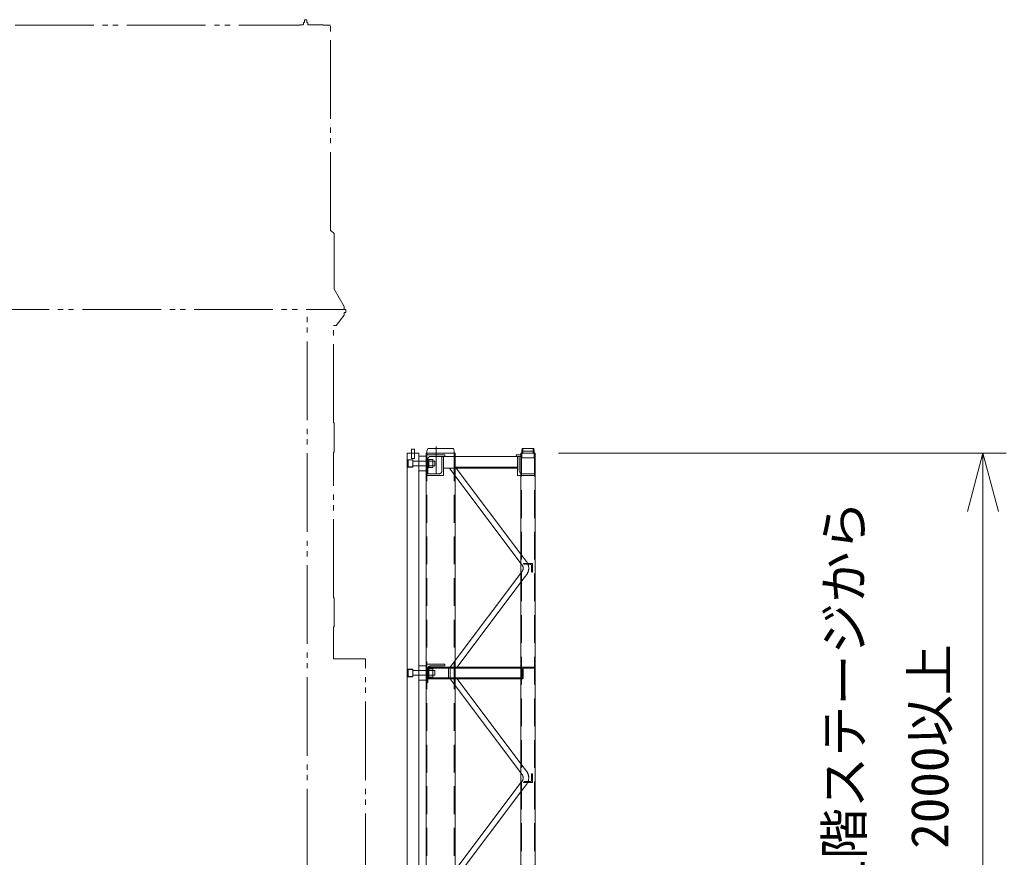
# Model space of a CAD drawing. Units: millimetres, scale not verified. Extents: x -8040 to 8050, y -12949 to 12951.
# Drawn here: x -1942 to 1443, y 4626 to 7501 of the extents above; entities that cross this region are included whole.
import ezdxf
from ezdxf.enums import TextEntityAlignment as Align

# ---------------------------------------------------------------- set-up
doc = ezdxf.new("R2010")
doc.units = ezdxf.units.MM
doc.header["$LTSCALE"] = 30
doc.linetypes.add('DOUBLE_CHAIN2', pattern=[12.8, 9, -1, 0.6, -0.6, 0.6, -1])
doc.linetypes.add('USER2', pattern=[4.7625, 3.175, -1.5875])
for name, color, linetype, lineweight in [('0-2_41 関連破線', 6, 'USER2', 18), ('0-6_05 寸法', 7, 'Continuous', 18), ('0-D_14 当社想像線', 3, 'DOUBLE_CHAIN2', 18), ('0-F_73 自立マスト', 6, 'Continuous', 18)]:
    doc.layers.add(name, color=color, linetype=linetype, lineweight=lineweight)
doc.styles.add('ＭＳ ゴシック', font='')
doc.styles.get('ＭＳ ゴシック').set_extended_font_data('MS Gothic')

msp = doc.modelspace()

# ---------------------------------------------------------------- linework, layer by layer
at = {"layer": '0-2_41 関連破線'}
for p, q in [((-513.03, 6036.4), (-513.03, 5918.7)), ((-215.88, 6028.83), (-215.88, 6012.83)), ((-180.18, 6028.83), (-180.18, 6012.83)), ((-598.03, 5994.83), (-598.03, 6012.83)), ((-598.03, 5994.83), (-588.03, 5994.83)), ((-588.03, 5994.83), (-588.03, 6012.83)), ((-483.03, 6007.83), (-548.03, 6007.83)), ((-544.83, 6012.83), (-544.83, 4504.83)), ((-542.03, 5946.83), (-542.03, 5993.33)), ((-487.03, 6001.83), (-533.53, 6001.83)), ((-494.03, 5997.83), (-494.03, 5951.33)), ((-488.03, 5936.83), (-488.03, 6001.83)), ((-448.03, 6001.83), (-487.03, 6001.83)), ((-483.03, 6007.83), (-483.03, 6005.83)), ((-451.23, 6012.83), (-451.23, 4504.83)), ((-219.93, 4504.83), (-219.93, 6012.83)), ((-219.38, 6012.83), (-219.38, 5996.83)), ((-219.38, 5996.83), (-176.68, 5996.83)), ((-176.68, 6012.83), (-176.68, 5996.83)), ((-176.13, 4504.83), (-176.13, 6012.83)), ((-613.03, 5990.83), (-593.03, 5990.83)), ((-613.03, 5964.83), (-593.03, 5964.83)), ((-609.03, 5989.83), (-609.03, 5965.83)), ((-609.03, 5989.83), (-593.03, 5989.83)), ((-609.03, 5965.83), (-593.03, 5965.83)), ((-593.03, 5990.83), (-593.03, 5964.83)), ((-593.03, 5985.83), (-548.03, 5985.83)), ((-593.03, 5969.83), (-548.03, 5969.83)), ((-542.03, 5991.83), (-538.03, 5991.83)), ((-542.03, 5978.98), (-538.03, 5976.67)), ((-542.03, 5963.83), (-538.03, 5963.83)), ((-538.03, 5991.83), (-538.03, 5963.83)), ((-538.03, 5991.83), (-525.03, 5991.83)), ((-538.03, 5985.83), (-518.03, 5985.83)), ((-538.03, 5969.83), (-518.03, 5969.83)), ((-538.03, 5963.83), (-525.03, 5963.83)), ((-525.03, 5991.83), (-525.03, 5963.83)), ((-518.03, 5985.83), (-518.03, 5969.83)), ((-448.03, 5961.83), (-488.03, 5961.83)), ((-467.9, 5961.83), (-448.03, 5935.38)), ((-546.03, 5942.83), (-548.03, 5942.83)), ((-546.03, 5942.83), (-502.53, 5942.83)), ((-546.03, 5936.83), (-546.03, 5942.83)), ((-546.03, 5936.83), (-488.03, 5936.83)), ((-176.03, 5936.83), (-222.33, 5936.83)), ((-176.03, 5942.83), (-219.53, 5942.83)), ((-176.03, 5936.83), (-176.03, 5942.83)), ((-222.33, 5666.5), (-203.29, 5641.15)), ((-222.33, 5634.86), (-218.48, 5629.74)), ((-183.03, 5634.83), (-213.03, 5634.83)), ((-213.03, 5634.83), (-213.03, 5633.83)), ((-211.03, 5631.83), (-190.03, 5631.83)), ((-186.03, 5627.83), (-186.03, 5606.83)), ((-183.03, 5634.83), (-183.03, 5604.83)), ((-222.33, 5601.79), (-218.48, 5606.92)), ((-222.33, 5570.15), (-203.29, 5595.51)), ((-184.03, 5604.83), (-183.03, 5604.83)), ((-483.03, 5288.83), (-548.03, 5288.83)), ((-487.03, 5282.83), (-533.53, 5282.83)), ((-483.03, 5288.83), (-483.03, 5286.83)), ((-464.89, 5278.83), (-448.03, 5301.28)), ((-613.03, 5271.83), (-593.03, 5271.83)), ((-609.03, 5270.83), (-609.03, 5246.83)), ((-609.03, 5270.83), (-593.03, 5270.83)), ((-593.03, 5271.83), (-593.03, 5245.83)), ((-593.03, 5266.83), (-548.03, 5266.83)), ((-593.03, 5250.83), (-548.03, 5250.83)), ((-542.03, 5227.83), (-542.03, 5274.33)), ((-542.03, 5272.83), (-538.03, 5272.83)), ((-542.03, 5259.98), (-538.03, 5257.67)), ((-448.03, 5278.83), (-540.74, 5278.83)), ((-448.03, 5275.63), (-540.74, 5275.63)), ((-538.03, 5272.83), (-538.03, 5244.83)), ((-538.03, 5272.83), (-525.03, 5272.83)), ((-538.03, 5266.83), (-518.03, 5266.83)), ((-538.03, 5250.83), (-518.03, 5250.83)), ((-525.03, 5272.83), (-525.03, 5244.83)), ((-518.03, 5266.83), (-518.03, 5250.83)), ((-471.03, 5242.03), (-471.03, 5275.63)), ((-465.03, 5242.03), (-465.03, 5275.63)), ((-222.33, 5278.83), (-218.03, 5278.83)), ((-178.03, 5278.83), (-218.03, 5278.83)), ((-218.03, 5238.83), (-218.03, 5278.83)), ((-215.03, 5240.83), (-215.03, 5271.33)), ((-180.03, 5275.83), (-210.53, 5275.83)), ((-178.03, 5277.83), (-178.03, 5278.83)), ((-613.03, 5245.83), (-593.03, 5245.83)), ((-609.03, 5246.83), (-593.03, 5246.83)), ((-546.03, 5223.83), (-548.03, 5223.83)), ((-542.03, 5244.83), (-538.03, 5244.83)), ((-448.03, 5238.83), (-542.03, 5238.83)), ((-448.03, 5242.03), (-540.74, 5242.03)), ((-538.03, 5244.83), (-525.03, 5244.83)), ((-464.89, 5238.83), (-448.03, 5216.38)), ((-222.33, 5238.83), (-218.03, 5238.83)), ((-217.03, 5238.83), (-218.03, 5238.83)), ((-222.33, 4947.5), (-203.29, 4922.15)), ((-222.33, 4915.86), (-218.48, 4910.74)), ((-186.03, 4889.83), (-186.03, 4910.83)), ((-184.03, 4912.83), (-183.03, 4912.83)), ((-183.03, 4882.83), (-183.03, 4912.83)), ((-222.33, 4882.79), (-218.48, 4887.92)), ((-222.33, 4851.15), (-203.29, 4876.51)), ((-211.03, 4885.83), (-190.03, 4885.83))]:
    msp.add_line(p, q, dxfattribs=at)
msp.add_lwpolyline([(-183.03, 4882.83), (-213.03, 4882.83), (-213.03, 4883.83)], dxfattribs=at)
for centre, radius, start, end in [((-533.53, 5993.33), 8.5, 89.99996, 179.99996), ((-490.03, 5997.83), 4, 89.99996, 179.99996), ((-487.03, 6005.83), 4, 269.99996, 359.99996), ((-546.03, 5946.83), 4, 269.99996, 359.99996), ((-502.53, 5951.33), 8.5, 269.99996, 359.99996), ((-219.53, 5951.33), 8.5, 250.76688, 269.99996), ((-233.67, 5618.33), 19, 323.09183, 36.90809), ((-211.03, 5633.83), 2, 179.99996, 269.99996), ((-233.67, 5618.33), 38, 323.09183, 36.90809), ((-190.03, 5627.83), 4, 359.99996, 89.99996), ((-184.03, 5606.83), 2, 179.99996, 269.99996), ((-533.53, 5274.33), 8.5, 89.99996, 179.99996), ((-487.03, 5286.83), 4, 269.99996, 359.99996), ((-210.53, 5271.33), 4.5, 89.99996, 179.99996), ((-180.03, 5277.83), 2, 269.99996, 359.99996), ((-546.03, 5227.83), 4, 269.99996, 359.99996), ((-217.03, 5240.83), 2, 269.99996, 359.99996), ((-233.67, 4899.33), 19, 323.09183, 36.90809), ((-233.67, 4899.33), 38, 323.09183, 36.90809), ((-184.03, 4910.83), 2, 89.99996, 179.99996), ((-211.03, 4883.83), 2, 89.99996, 179.99996), ((-190.03, 4889.83), 4, 269.99996, 359.99996)]:
    msp.add_arc(centre, radius, start, end, dxfattribs=at)
at = {"layer": '0-6_05 寸法'}
for p, q in [((-93.73, 6012.83), (1443.34, 6012.83)), ((1363.34, 6012.83), (1363.34, 5812.83)), ((1363.34, 4406.83), (1363.34, 5812.83))]:
    msp.add_line(p, q, dxfattribs=at)
msp.add_lwpolyline([(1309.75, 5812.83), (1363.34, 6012.83), (1416.93, 5812.83)], dxfattribs=at)
at = {"layer": '0-D_14 当社想像線'}
for p, q in [((-981.58, 7482.83), (-969.28, 7482.83)), ((-981.58, 7481.83), (-981.58, 7482.83)), ((-969.09, 7484.83), (-969.09, 7490.24)), ((-967.21, 7491.33), (-965.58, 7491.33)), ((-965.58, 7500.83), (-957.58, 7500.83)), ((-965.58, 7500.83), (-965.58, 7491.33)), ((-957.58, 7500.83), (-957.58, 7491.33)), ((-957.58, 7491.33), (-955.95, 7491.33)), ((-954.08, 7484.83), (-954.08, 7490.24)), ((-953.88, 7482.83), (-901.58, 7482.83)), ((-901.58, 7481.83), (-901.58, 7482.83)), ((-5030.58, 7481.83), (-981.58, 7481.83)), ((-875.78, 7481.83), (-901.58, 7481.83)), ((-875.78, 6776.83), (-875.78, 7481.83)), ((-863.58, 6575.83), (-863.58, 6766.83)), ((-863.58, 6575.83), (-828.58, 6516.83)), ((-5183.58, 6506.83), (-828.58, 6506.83)), ((-956.08, 4206.83), (-956.08, 6506.83)), ((-828.58, 6506.83), (-828.58, 6516.83)), ((-828.58, 6506.83), (-823.58, 6506.83)), ((-828.58, 6486.33), (-856.08, 6451.33)), ((-828.58, 6486.33), (-828.58, 6496.33)), ((-866.08, 6116.83), (-866.08, 6451.33)), ((-866.08, 6451.33), (-856.08, 6451.33)), ((-866.08, 6116.83), (-863.58, 6116.83)), ((-863.58, 6016.83), (-863.58, 6116.83)), ((-866.08, 6016.83), (-863.58, 6016.83)), ((-866.08, 5516.83), (-866.08, 6016.83)), ((-866.08, 5516.83), (-863.58, 5516.83)), ((-863.58, 5416.83), (-863.58, 5516.83)), ((-866.08, 5416.83), (-863.58, 5416.83)), ((-866.08, 5306.83), (-866.08, 5416.83)), ((-866.08, 5306.83), (-756.08, 5306.83))]:
    msp.add_line(p, q, dxfattribs=at)
for points in [[(-969.28, 7482.83), (-969.28, 7484.83), (-969.09, 7484.83)], [(-954.08, 7484.83), (-953.88, 7484.83), (-953.88, 7482.83)], [(-875.78, 6776.83), (-873.58, 6776.83), (-863.58, 6766.83)], [(-828.58, 6496.33), (-823.58, 6496.33), (-823.58, 6506.83)], [(-821.58, 4506.83), (-756.08, 4506.83), (-756.08, 5306.83)]]:
    msp.add_lwpolyline(points, dxfattribs=at)
for centre, start, end in [((-967.21, 7489.16), 90, 150), ((-955.95, 7489.16), 30, 90)]:
    msp.add_arc(centre, 2.17, start, end, dxfattribs=at)
at = {"layer": '0-F_73 自立マスト'}
for p, q in [((-598.03, 6026.83), (-588.03, 6026.83)), ((-598.03, 6012.83), (-598.03, 6026.83)), ((-588.03, 6012.83), (-588.03, 6026.83)), ((-544.83, 6019.76), (-541.76, 6028.83)), ((-541.76, 6028.83), (-454.3, 6028.83)), ((-451.23, 6019.76), (-454.3, 6028.83)), ((-219.38, 6019.83), (-218.53, 6028.83)), ((-218.53, 6028.83), (-177.53, 6028.83)), ((-176.68, 6019.83), (-177.53, 6028.83)), ((-573.03, 4504.83), (-573.03, 6012.83)), ((-573.03, 6002.83), (-548.03, 6002.83)), ((-548.03, 6012.83), (-548.03, 4504.83)), ((-548.03, 6012.83), (-448.03, 6012.83)), ((-544.83, 6019.76), (-544.83, 6012.83)), ((-451.23, 6019.76), (-451.23, 6012.83)), ((-448.03, 6012.83), (-448.03, 4504.83)), ((-448.03, 6001.83), (-222.33, 6001.83)), ((-239.03, 6005.83), (-239.03, 6007.83)), ((-239.03, 6007.83), (-222.33, 6007.83)), ((-234.03, 5936.83), (-234.03, 6001.83)), ((-228.03, 5997.83), (-228.03, 5951.33)), ((-222.33, 4504.83), (-222.33, 6012.83)), ((-222.33, 6012.83), (-173.73, 6012.83)), ((-219.38, 6019.83), (-176.68, 6019.83)), ((-219.38, 6019.83), (-219.38, 6012.83)), ((-176.68, 6019.83), (-176.68, 6012.83)), ((-173.73, 4504.83), (-173.73, 6012.83)), ((-448.03, 5964.83), (-234.03, 5964.83)), ((-448.03, 5961.83), (-234.03, 5961.83)), ((-444.13, 5961.83), (-222.33, 5666.5)), ((-573.03, 5952.83), (-548.03, 5952.83)), ((-448.03, 5935.38), (-222.33, 5634.86)), ((-222.33, 5936.83), (-234.03, 5936.83)), ((-448.03, 5301.28), (-222.33, 5601.79)), ((-441.13, 5278.83), (-222.33, 5570.15)), ((-573.03, 5283.83), (-548.03, 5283.83)), ((-222.33, 5278.83), (-448.03, 5278.83)), ((-448.03, 5275.63), (-222.33, 5275.63)), ((-573.03, 5233.83), (-548.03, 5233.83)), ((-448.03, 5242.03), (-222.33, 5242.03)), ((-222.33, 5238.83), (-448.03, 5238.83)), ((-448.03, 5216.38), (-222.33, 4915.86)), ((-441.13, 5238.83), (-222.33, 4947.5)), ((-448.03, 4582.28), (-222.33, 4882.79)), ((-444.13, 4555.83), (-222.33, 4851.15))]:
    msp.add_line(p, q, dxfattribs=at)
msp.add_lwpolyline([(-613.03, 4504.83), (-613.03, 6012.83), (-573.03, 6012.83)], dxfattribs=at)
for centre, radius, start, end in [((-235.03, 6005.83), 4, 179.99996, 269.99996), ((-232.03, 5997.83), 4, 359.99996, 89.99996), ((-219.53, 5951.33), 8.5, 179.99996, 250.76688)]:
    msp.add_arc(centre, radius, start, end, dxfattribs=at)

# ---------------------------------------------------------------- texts
at = {"layer": '0-6_05 寸法', "style": 'ＭＳ ゴシック'}
for s, p in [('最上階ステージから', (990.01, 4267.37)), ('2000以上', (1283.34, 4655.45))]:
    msp.add_text(s, height=129, rotation=90, dxfattribs=at).set_placement(p, align=Align.BOTTOM_LEFT)

doc.saveas('drawing.dxf')
